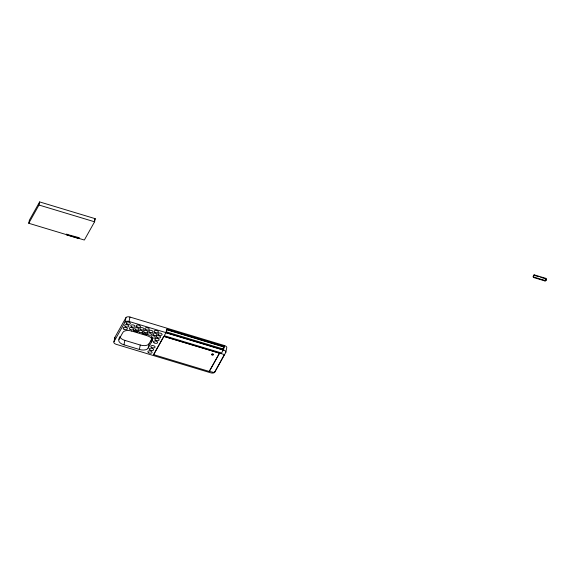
<?xml version="1.0" encoding="UTF-8"?>
<svg xmlns="http://www.w3.org/2000/svg" width="575" height="575" viewBox="0 0 575 575"><rect width="100%" height="100%" fill="white"/><g stroke="black" fill="none" stroke-linecap="round" stroke-linejoin="round"><path stroke-width="0.86" d="M66.42 234.356L66.944 234.995L78.279 238.417L79.027 238.05M546.25 279.019L545.725 278.322L534.391 274.9C533.312 274.656 532.924 276.805 533.923 277.121L545.373 280.564L545.948 280.32L546.25 279.019L545.704 280.751L545.014 280.974L533.514 277.481L533.169 276.805L533.909 275.303M545.998 279.5L545.725 278.322M28.75 223.265L29.404 220.16L39.646 201.918L95.242 218.694L94.587 221.799L84.345 240.041L28.75 223.265L38.992 205.023L39.646 201.918M113.936 341.802L114.871 337.374L125.939 317.659A3.321 1.732 11.9 0 1 129.964 317.041L224.415 345.539A3.321 1.732 11.9 0 1 226.687 348.055L225.752 352.489L214.691 372.205A3.321 1.732 11.9 0 1 210.666 372.816L116.208 344.317A3.321 1.732 11.9 0 1 113.936 341.802L125.005 322.086L125.939 317.659M148.127 348.191A7.18 3.752 11.9 0 1 139.366 349.456L123.941 344.82A7.18 3.752 11.9 0 1 118.939 339.387L119.442 337.18M123.941 344.82L124.876 340.386L140.293 345.043A7.18 3.752 11.9 0 0 149.062 343.757L152.195 338.107M125.005 322.086A3.321 1.732 11.9 0 1 129.03 321.475L129.964 317.041M137.669 330.956L137.439 332.062L133.357 330.833L133.529 330M146.431 333.888L146.251 334.722L142.176 333.493L142.348 332.659M139.358 349.471L140.293 345.043M149.033 343.749L148.098 348.184L152.052 341.133L152.519 338.912M166.355 331.854L223.661 349.14L221.583 353.021L164.278 335.728L166.355 331.854L166.937 329.08L224.243 346.373L223.891 346.998L166.592 329.705L166.937 329.08M166.153 331.789L166.649 329.432L223.948 346.725L223.452 349.075M219.549 353.165L209.322 371.357L213.016 372.269M214.691 372.205L224.379 354.567L163.911 336.339M225.752 352.489A3.321 1.732 11.9 0 0 223.481 349.974L224.415 345.539M66.944 234.995L67.246 234.463L79.235 237.712M78.279 238.417L78.581 237.885M94.386 220.211L95.242 218.694M118.975 339.394L122.928 332.343A7.18 3.752 11.9 0 1 131.661 331.071M153.59 354.595L163.825 336.353M153.64 354.674L163.875 336.425L219.47 353.201L209.235 371.443L153.633 354.646M222.697 348.953L223.948 346.725M533.406 275.698L533.643 275.267M533.169 276.805L533.413 276.374M534.146 275.339L534.391 274.9M533.679 277.553L533.923 277.121M545.014 280.974L545.258 280.543M545.761 280.607L546.006 280.176M534.958 275.583L539.005 276.798M540.629 277.287L544.676 278.508M38.992 205.023L94.587 221.799M129.03 321.475L223.481 349.974M165.945 332.752L223.251 350.046M131.668 331.049L147.085 335.707A7.18 3.752 11.9 0 1 152.088 341.14M67.246 234.463L66.75 233.996M115.173 338.754A3.321 1.732 11.9 0 1 114.871 337.374M214.82 371.601A3.321 1.732 11.9 0 1 212.973 372.463M124.883 340.371A7.18 3.752 11.9 0 1 119.801 336.734M133.357 330.833A2.156 1.128 11.9 0 1 135.923 330.51A2.156 1.128 11.9 0 1 137.439 332.062M142.176 333.493A2.156 1.128 11.9 0 1 144.742 333.169A2.156 1.128 11.9 0 1 146.251 334.722M150.902 341.952L151.282 340.795L150.909 341.917M212.06 354.947A0.748 0.388 11.9 0 0 213.26 354.904A0.748 0.388 11.9 0 0 212.29 354.308A0.748 0.388 11.9 0 0 212.06 354.947M212.168 354.452A0.748 0.388 11.9 0 0 213.368 354.401A0.748 0.388 11.9 0 0 212.398 353.812A0.748 0.388 11.9 0 0 212.168 354.452M126.888 323.826A2.156 1.128 11.9 0 0 130.353 323.689A2.156 1.128 11.9 0 0 127.549 321.978A2.156 1.128 11.9 0 0 126.888 323.826M125.393 326.485A2.156 1.128 11.9 0 0 128.865 326.348A2.156 1.128 11.9 0 0 126.062 324.638A2.156 1.128 11.9 0 0 125.393 326.485M123.898 329.144A2.156 1.128 11.9 0 0 127.37 329.008A2.156 1.128 11.9 0 0 124.567 327.297A2.156 1.128 11.9 0 0 123.898 329.144M130.043 329.353A2.156 1.128 11.9 0 0 133.508 329.216A2.156 1.128 11.9 0 0 130.712 327.506A2.156 1.128 11.9 0 0 130.043 329.353M131.538 326.693A2.156 1.128 11.9 0 0 135.003 326.557A2.156 1.128 11.9 0 0 132.2 324.846A2.156 1.128 11.9 0 0 131.538 326.693M136.965 326.866A2.156 1.128 11.9 0 0 140.429 326.729A2.156 1.128 11.9 0 0 137.626 325.019A2.156 1.128 11.9 0 0 136.965 326.866M135.47 329.525A2.156 1.128 11.9 0 0 138.934 329.389A2.156 1.128 11.9 0 0 136.138 327.678A2.156 1.128 11.9 0 0 135.47 329.525M139.172 332.113A2.156 1.128 11.9 0 0 142.643 331.969A2.156 1.128 11.9 0 0 139.84 330.258A2.156 1.128 11.9 0 0 139.172 332.113M140.667 329.446A2.156 1.128 11.9 0 0 144.138 329.31A2.156 1.128 11.9 0 0 141.335 327.599A2.156 1.128 11.9 0 0 140.667 329.446M145.777 329.525A2.156 1.128 11.9 0 0 149.248 329.389A2.156 1.128 11.9 0 0 146.445 327.678A2.156 1.128 11.9 0 0 145.777 329.525M144.282 332.185A2.156 1.128 11.9 0 0 147.753 332.048A2.156 1.128 11.9 0 0 144.95 330.338A2.156 1.128 11.9 0 0 144.282 332.185M147.991 334.772A2.156 1.128 11.9 0 0 151.455 334.628A2.156 1.128 11.9 0 0 148.659 332.918A2.156 1.128 11.9 0 0 147.991 334.772M149.486 332.113A2.156 1.128 11.9 0 0 152.95 331.969A2.156 1.128 11.9 0 0 150.147 330.258A2.156 1.128 11.9 0 0 149.486 332.113M154.905 332.285A2.156 1.128 11.9 0 0 158.377 332.142A2.156 1.128 11.9 0 0 155.573 330.431A2.156 1.128 11.9 0 0 154.905 332.285M153.417 334.945A2.156 1.128 11.9 0 0 156.882 334.801A2.156 1.128 11.9 0 0 154.078 333.09A2.156 1.128 11.9 0 0 153.417 334.945M151.922 337.604A2.156 1.128 11.9 0 0 155.394 337.46A2.156 1.128 11.9 0 0 152.591 335.75A2.156 1.128 11.9 0 0 151.922 337.604M157.119 337.525A2.156 1.128 11.9 0 0 160.59 337.381A2.156 1.128 11.9 0 0 157.787 335.671A2.156 1.128 11.9 0 0 157.119 337.525M158.614 334.866A2.156 1.128 11.9 0 0 162.078 334.722A2.156 1.128 11.9 0 0 159.282 333.011A2.156 1.128 11.9 0 0 158.614 334.866M155.631 340.184A2.156 1.128 11.9 0 0 159.095 340.048A2.156 1.128 11.9 0 0 156.292 338.337A2.156 1.128 11.9 0 0 155.631 340.184M154.136 342.844A2.156 1.128 11.9 0 0 157.6 342.707A2.156 1.128 11.9 0 0 154.804 340.997A2.156 1.128 11.9 0 0 154.136 342.844M150.097 350.038A2.156 1.128 11.9 0 0 153.561 349.902A2.156 1.128 11.9 0 0 150.765 348.191A2.156 1.128 11.9 0 0 150.097 350.038M151.592 347.379A2.156 1.128 11.9 0 0 155.056 347.243A2.156 1.128 11.9 0 0 152.253 345.532A2.156 1.128 11.9 0 0 151.592 347.379M148.602 352.705A2.156 1.128 11.9 0 0 152.073 352.561A2.156 1.128 11.9 0 0 149.27 350.851A2.156 1.128 11.9 0 0 148.602 352.705"/></g></svg>
